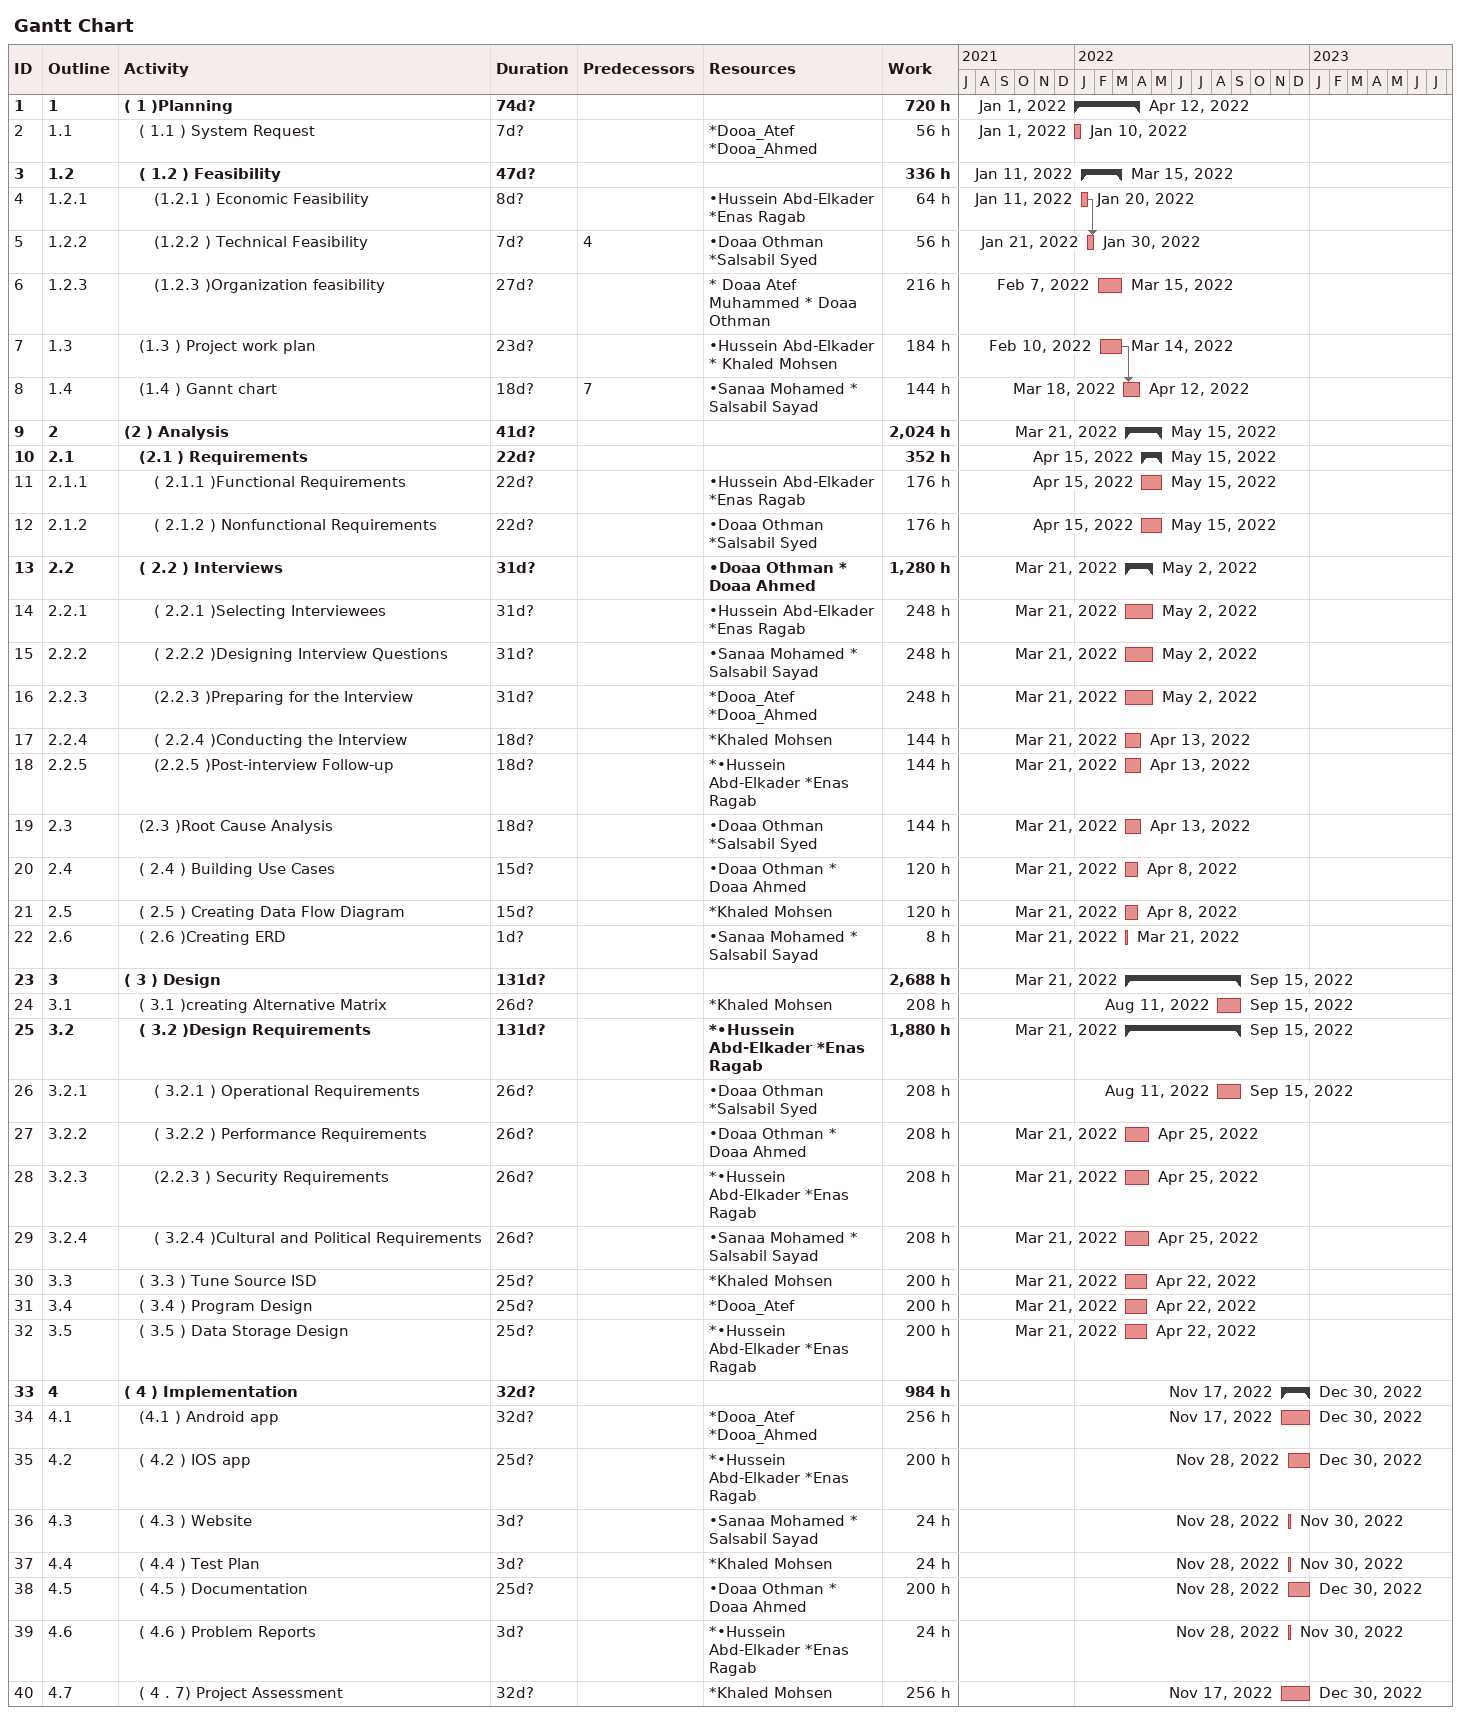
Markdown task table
Gantt Chart

| ID | WBS | Task | Duration | Start | Finish | Predecessors | Resources | Work (h) |
|---|---|---|---|---|---|---|---|---|
| 1 | 1 | **( 1 )Planning** | 74d? | 2022-01-01 | 2022-04-12 |  |  | 720 |
| 2 | 1.1 | ( 1.1 ) System Request | 7d? | 2022-01-01 | 2022-01-10 |  | *Dooa_Atef *Dooa_Ahmed | 56 |
| 3 | 1.2 | **( 1.2 ) Feasibility** | 47d? | 2022-01-11 | 2022-03-15 |  |  | 336 |
| 4 | 1.2.1 | (1.2.1 ) Economic Feasibility | 8d? | 2022-01-11 | 2022-01-20 |  | •Hussein Abd-Elkader *Enas Ragab | 64 |
| 5 | 1.2.2 | (1.2.2 ) Technical Feasibility | 7d? | 2022-01-21 | 2022-01-30 | 4 | •Doaa Othman *Salsabil Syed | 56 |
| 6 | 1.2.3 | (1.2.3 )Organization feasibility | 27d? | 2022-02-07 | 2022-03-15 |  | * Doaa Atef Muhammed * Doaa Othman | 216 |
| 7 | 1.3 | (1.3 ) Project work plan | 23d? | 2022-02-10 | 2022-03-14 |  | •Hussein Abd-Elkader * Khaled Mohsen | 184 |
| 8 | 1.4 | (1.4 ) Gannt chart | 18d? | 2022-03-18 | 2022-04-12 | 7 | •Sanaa Mohamed * Salsabil Sayad | 144 |
| 9 | 2 | **(2 ) Analysis** | 41d? | 2022-03-21 | 2022-05-15 |  |  | 2024 |
| 10 | 2.1 | **(2.1 ) Requirements** | 22d? | 2022-04-15 | 2022-05-15 |  |  | 352 |
| 11 | 2.1.1 | ( 2.1.1 )Functional Requirements | 22d? | 2022-04-15 | 2022-05-15 |  | •Hussein Abd-Elkader *Enas Ragab | 176 |
| 12 | 2.1.2 | ( 2.1.2 ) Nonfunctional Requirements | 22d? | 2022-04-15 | 2022-05-15 |  | •Doaa Othman *Salsabil Syed | 176 |
| 13 | 2.2 | **( 2.2 ) Interviews** | 31d? | 2022-03-21 | 2022-05-02 |  | •Doaa Othman * Doaa Ahmed | 1280 |
| 14 | 2.2.1 | ( 2.2.1 )Selecting Interviewees | 31d? | 2022-03-21 | 2022-05-02 |  | •Hussein Abd-Elkader *Enas Ragab | 248 |
| 15 | 2.2.2 | ( 2.2.2 )Designing Interview Questions | 31d? | 2022-03-21 | 2022-05-02 |  | •Sanaa Mohamed * Salsabil Sayad | 248 |
| 16 | 2.2.3 | (2.2.3 )Preparing for the Interview | 31d? | 2022-03-21 | 2022-05-02 |  | *Dooa_Atef *Dooa_Ahmed | 248 |
| 17 | 2.2.4 | ( 2.2.4 )Conducting the Interview | 18d? | 2022-03-21 | 2022-04-13 |  | *Khaled Mohsen | 144 |
| 18 | 2.2.5 | (2.2.5 )Post-interview Follow-up | 18d? | 2022-03-21 | 2022-04-13 |  | *•Hussein Abd-Elkader *Enas Ragab | 144 |
| 19 | 2.3 | (2.3 )Root Cause Analysis | 18d? | 2022-03-21 | 2022-04-13 |  | •Doaa Othman *Salsabil Syed | 144 |
| 20 | 2.4 | ( 2.4 ) Building Use Cases | 15d? | 2022-03-21 | 2022-04-08 |  | •Doaa Othman * Doaa Ahmed | 120 |
| 21 | 2.5 | ( 2.5 ) Creating Data Flow Diagram | 15d? | 2022-03-21 | 2022-04-08 |  | *Khaled Mohsen | 120 |
| 22 | 2.6 | ( 2.6 )Creating ERD | 1d? | 2022-03-21 | 2022-03-21 |  | •Sanaa Mohamed * Salsabil Sayad | 8 |
| 23 | 3 | **( 3 ) Design** | 131d? | 2022-03-21 | 2022-09-15 |  |  | 2688 |
| 24 | 3.1 | ( 3.1 )creating Alternative Matrix | 26d? | 2022-08-11 | 2022-09-15 |  | *Khaled Mohsen | 208 |
| 25 | 3.2 | **( 3.2 )Design Requirements** | 131d? | 2022-03-21 | 2022-09-15 |  | *•Hussein Abd-Elkader *Enas Ragab | 1880 |
| 26 | 3.2.1 | ( 3.2.1 ) Operational Requirements | 26d? | 2022-08-11 | 2022-09-15 |  | •Doaa Othman *Salsabil Syed | 208 |
| 27 | 3.2.2 | ( 3.2.2 ) Performance Requirements | 26d? | 2022-03-21 | 2022-04-25 |  | •Doaa Othman * Doaa Ahmed | 208 |
| 28 | 3.2.3 | (2.2.3 ) Security Requirements | 26d? | 2022-03-21 | 2022-04-25 |  | *•Hussein Abd-Elkader *Enas Ragab | 208 |
| 29 | 3.2.4 | ( 3.2.4 )Cultural and Political Requirements | 26d? | 2022-03-21 | 2022-04-25 |  | •Sanaa Mohamed * Salsabil Sayad | 208 |
| 30 | 3.3 | ( 3.3 ) Tune Source ISD | 25d? | 2022-03-21 | 2022-04-22 |  | *Khaled Mohsen | 200 |
| 31 | 3.4 | ( 3.4 ) Program Design | 25d? | 2022-03-21 | 2022-04-22 |  | *Dooa_Atef | 200 |
| 32 | 3.5 | ( 3.5 ) Data Storage Design | 25d? | 2022-03-21 | 2022-04-22 |  | *•Hussein Abd-Elkader *Enas Ragab | 200 |
| 33 | 4 | **( 4 ) Implementation** | 32d? | 2022-11-17 | 2022-12-30 |  |  | 984 |
| 34 | 4.1 | (4.1 ) Android app | 32d? | 2022-11-17 | 2022-12-30 |  | *Dooa_Atef *Dooa_Ahmed | 256 |
| 35 | 4.2 | ( 4.2 ) IOS app | 25d? | 2022-11-28 | 2022-12-30 |  | *•Hussein Abd-Elkader *Enas Ragab | 200 |
| 36 | 4.3 | ( 4.3 ) Website | 3d? | 2022-11-28 | 2022-11-30 |  | •Sanaa Mohamed * Salsabil Sayad | 24 |
| 37 | 4.4 | ( 4.4 ) Test Plan | 3d? | 2022-11-28 | 2022-11-30 |  | *Khaled Mohsen | 24 |
| 38 | 4.5 | ( 4.5 ) Documentation | 25d? | 2022-11-28 | 2022-12-30 |  | •Doaa Othman * Doaa Ahmed | 200 |
| 39 | 4.6 | ( 4.6 ) Problem Reports | 3d? | 2022-11-28 | 2022-11-30 |  | *•Hussein Abd-Elkader *Enas Ragab | 24 |
| 40 | 4.7 | ( 4 . 7) Project Assessment | 32d? | 2022-11-17 | 2022-12-30 |  | *Khaled Mohsen | 256 |
